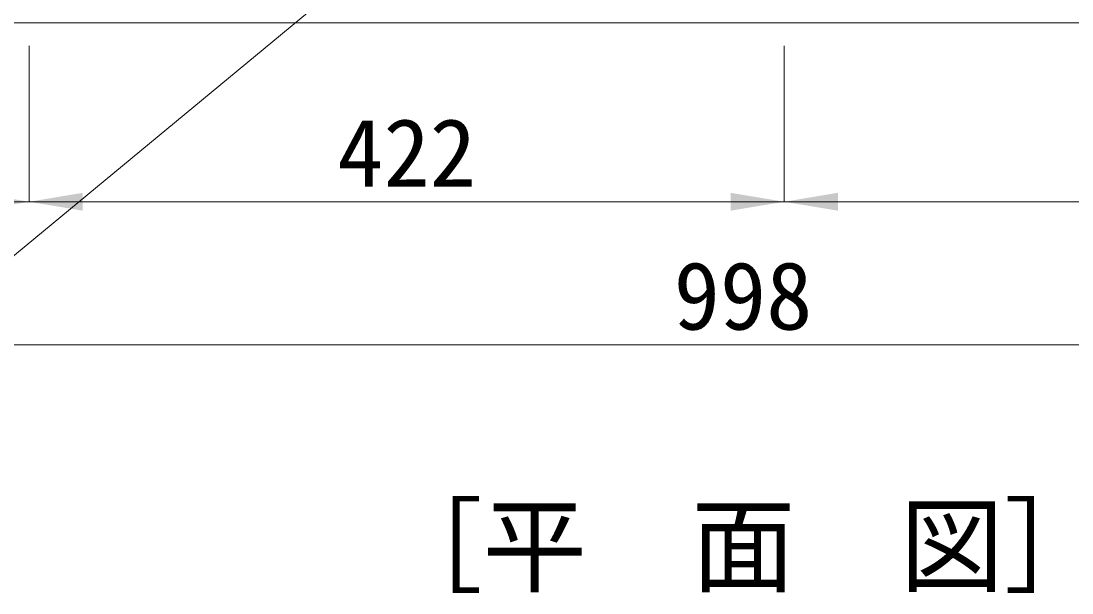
# Model space of a CAD drawing. Units: millimetres at full size. Extents: x -36174 to -11409, y 24892 to 47415.
# Drawn here: x -30631 to -30044, y 40963 to 41283 of the extents above; entities that cross this region are included whole.
import ezdxf
from ezdxf.enums import TextEntityAlignment as Align

# ---------------------------------------------------------------- set-up
doc = ezdxf.new("R2010")
doc.units = ezdxf.units.MM
doc.header["$LTSCALE"] = 30
for name, color, linetype, lineweight in [('0_2', 7, 'Continuous', 13), ('寸法線', 7, 'Continuous', 9), ('本体', 2, 'Continuous', 20)]:
    doc.layers.add(name, color=color, linetype=linetype, lineweight=lineweight)
doc.styles.add('ＭＳ ゴシック', font='')
doc.styles.get('ＭＳ ゴシック').set_extended_font_data('MS Gothic')

# ---------------------------------------------------------------- blocks, each defined once
blk = doc.blocks.new('filled_arrow')
at = {"color": 0, "linetype": 'Continuous', "lineweight": -2}
blk.add_solid([(7.5, 1.25), (0, 0), (7.5, -1.25)], dxfattribs=at)

msp = doc.modelspace()

# ---------------------------------------------------------------- linework, layer by layer
at = {"layer": '寸法線'}
for p, q in [((-30626.86, 41268.74), (-30626.86, 41181.62)), ((-30626.86, 41268.74), (-30626.86, 41181.62)), ((-30204.86, 41268.74), (-30204.86, 41181.62)), ((-30204.86, 41268.74), (-30204.86, 41181.62)), ((-30726.86, 41181.62), (-30626.86, 41181.62)), ((-30626.86, 41181.62), (-30204.86, 41181.62)), ((-30204.86, 41181.62), (-29728.86, 41181.62)), ((-30726.86, 41101.62), (-29728.86, 41101.62))]:
    msp.add_line(p, q, dxfattribs=at)
msp.add_lwpolyline([(-30465.83, 41291.74), (-30811.86, 41005.7), (-31587.75, 41005.7)], dxfattribs=at)
at = {"layer": '本体'}
msp.add_line((-30726.86, 41281.62), (-29728.86, 41281.62), dxfattribs=at)

# ---------------------------------------------------------------- block references
at = {"layer": '寸法線', "xscale": 4, "yscale": 4, "rotation": 180}
for p in [(-30626.86, 41181.62), (-30204.86, 41181.62)]:
    msp.add_blockref('filled_arrow', p, dxfattribs=at)
at = {"layer": '寸法線', "xscale": 4, "yscale": 4}
for p in [(-30626.86, 41181.62), (-30204.86, 41181.62)]:
    msp.add_blockref('filled_arrow', p, dxfattribs=at)

# ---------------------------------------------------------------- texts
at = {"layer": '0_2', "style": 'ＭＳ ゴシック'}
msp.add_text('［平\u3000面\u3000図］', height=42.72, dxfattribs=at).set_placement((-30431.66, 40955.06), align=Align.BOTTOM_LEFT)
at = {"layer": '寸法線', "style": 'ＭＳ ゴシック'}
for s, p in [('422', (-30415.86, 41209.12)), ('998', (-30227.86, 41129.12))]:
    msp.add_text(s, height=37.98, dxfattribs=at).set_placement(p, align=Align.MIDDLE_CENTER)

doc.saveas('drawing.dxf')
